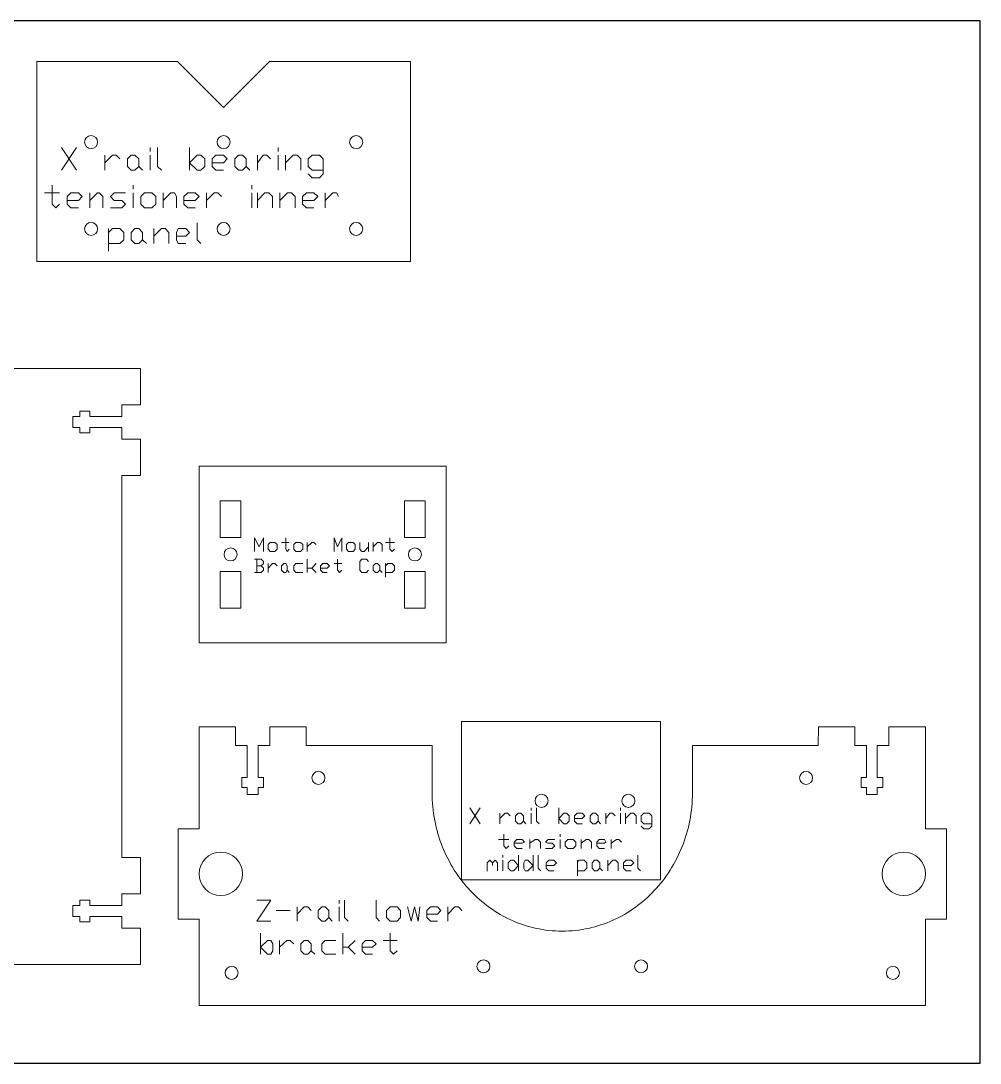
# Model space of a CAD drawing. Header units: inches. Extents: x -12 to 12, y -6 to 6.
# Drawn here: x 0.95 to 12, y -6 to 6 of the extents above; entities that cross this region are included whole.
import ezdxf

# ---------------------------------------------------------------- set-up
doc = ezdxf.new("R2010")
doc.units = ezdxf.units.IN
doc.layers.get('0').update_dxf_attribs({"linetype": 'CONTINUOUS', "lineweight": 25, "true_color": 0x000000})
doc.layers.add('CUT_SHEET_2a', color=7, linetype='CONTINUOUS', lineweight=0, true_color=0x000000)

# ---------------------------------------------------------------- blocks, each defined once
blk = doc.blocks.new('BORDER')
for p, q in [((24, 0), (0, 0)), ((24, -12), (24, 0)), ((0, -12), (24, -12))]:
    blk.add_line(p, q)
blk = doc.blocks.new('dinky')
at = {"layer": 'CUT_SHEET_2a', "color": 3, "lineweight": 15, "true_color": 0x00ff00}
for p, q in [((0.757, 0), (0.757, 0.215)), ((0.757, 0.215), (1.176, 0.215)), ((1.176, 0.215), (1.176, 0)), ((1.57, 0), (1.57, 0.215)), ((1.57, 0.215), (1.99, 0.215)), ((1.99, 0.215), (1.99, 0)), ((6.386, 0), (6.387, 0.215)), ((6.387, 0.215), (6.807, 0.215)), ((6.807, 0.215), (6.807, 0)), ((7.2, 0), (7.2, 0.215)), ((7.2, 0.215), (7.62, 0.215)), ((7.62, 0.215), (7.621, 0)), ((0, 0), (0.757, 0)), ((0, -2.696), (0, 0)), ((1.176, 0), (1.31, 0)), ((1.31, 0), (1.31, -0.368)), ((1.436, -0.368), (1.436, 0)), ((1.436, 0), (1.57, 0)), ((1.99, 0), (6.386, 0)), ((6.807, 0), (6.94, 0)), ((6.94, 0), (6.94, -0.368)), ((7.066, -0.368), (7.066, 0)), ((7.066, 0), (7.2, 0)), ((7.621, 0), (8.37, 0)), ((8.37, 0), (8.37, -2.696)), ((1.31, -0.368), (1.248, -0.368)), ((1.248, -0.368), (1.248, -0.486)), ((1.498, -0.368), (1.436, -0.368)), ((1.498, -0.486), (1.498, -0.368)), ((6.94, -0.368), (6.878, -0.368)), ((6.878, -0.368), (6.878, -0.486)), ((7.128, -0.368), (7.066, -0.368)), ((7.128, -0.486), (7.128, -0.368)), ((1.248, -0.486), (1.31, -0.486)), ((1.31, -0.486), (1.31, -0.565)), ((1.31, -0.565), (1.436, -0.565)), ((1.436, -0.565), (1.436, -0.486)), ((1.436, -0.486), (1.498, -0.486)), ((6.878, -0.486), (6.94, -0.486)), ((6.94, -0.486), (6.94, -0.565)), ((6.94, -0.565), (7.066, -0.565)), ((7.066, -0.565), (7.066, -0.486)), ((7.066, -0.486), (7.128, -0.486)), ((-0.209, -3.116), (-0.209, -2.696)), ((-0.209, -2.696), (0, -2.696)), ((8.37, -2.696), (8.37, -2.696)), ((8.37, -2.696), (8.585, -2.696)), ((8.585, -2.696), (8.585, -3.116)), ((0.006, -3.116), (-0.209, -3.116)), ((0.006, -3.25), (0.006, -3.116)), ((8.585, -3.116), (8.37, -3.116)), ((8.37, -3.116), (8.37, -3.25)), ((0.492, -3.188), (0.374, -3.188)), ((0.374, -3.188), (0.374, -3.25)), ((0.492, -3.25), (0.492, -3.188)), ((8.002, -3.188), (7.884, -3.188)), ((7.884, -3.188), (7.884, -3.25)), ((8.002, -3.25), (8.002, -3.188)), ((0.374, -3.25), (0.006, -3.25)), ((0.571, -3.25), (0.492, -3.25)), ((0.571, -3.376), (0.571, -3.25)), ((7.884, -3.25), (7.805, -3.25)), ((7.805, -3.25), (7.805, -3.376)), ((8.37, -3.25), (8.002, -3.25)), ((0.006, -3.509), (0.006, -3.376)), ((0.006, -3.376), (0.374, -3.376)), ((0.374, -3.376), (0.374, -3.438)), ((0.374, -3.438), (0.492, -3.438)), ((0.492, -3.438), (0.492, -3.376)), ((0.492, -3.376), (0.571, -3.376)), ((7.805, -3.376), (7.884, -3.376)), ((7.884, -3.376), (7.884, -3.438)), ((7.884, -3.438), (8.002, -3.438)), ((8.002, -3.438), (8.002, -3.376)), ((8.002, -3.376), (8.37, -3.376)), ((8.37, -3.376), (8.37, -3.509)), ((-0.209, -3.929), (-0.209, -3.509)), ((-0.209, -3.509), (0.006, -3.509)), ((8.37, -3.509), (8.585, -3.509)), ((8.585, -3.509), (8.585, -3.929)), ((0.006, -3.93), (-0.209, -3.929)), ((0.006, -7.088), (0.006, -3.93)), ((8.585, -3.929), (8.37, -3.93)), ((8.37, -3.93), (8.37, -7.088)), ((-0.209, -7.508), (-0.209, -7.088)), ((-0.209, -7.088), (0.006, -7.088)), ((8.37, -7.088), (8.585, -7.088)), ((8.585, -7.088), (8.585, -7.508)), ((3.799, -7.309), (3.799, -7.309)), ((4.952, -7.309), (4.952, -7.309)), ((0.006, -7.508), (-0.209, -7.508)), ((0.006, -7.642), (0.006, -7.508)), ((4.765, -7.496), (4.765, -7.496)), ((8.585, -7.508), (8.37, -7.508)), ((8.37, -7.508), (8.37, -7.642)), ((0.374, -7.642), (0.006, -7.642)), ((0.492, -7.58), (0.374, -7.58)), ((0.374, -7.58), (0.374, -7.642)), ((0.492, -7.642), (0.492, -7.58)), ((0.571, -7.642), (0.492, -7.642)), ((0.571, -7.768), (0.571, -7.642)), ((7.884, -7.642), (7.805, -7.642)), ((7.805, -7.642), (7.805, -7.768)), ((8.002, -7.58), (7.884, -7.58)), ((7.884, -7.58), (7.884, -7.642)), ((8.002, -7.642), (8.002, -7.58)), ((8.37, -7.642), (8.002, -7.642)), ((0.006, -7.902), (0.006, -7.768)), ((0.006, -7.768), (0.374, -7.768)), ((0.374, -7.768), (0.374, -7.83)), ((0.492, -7.83), (0.492, -7.768)), ((0.492, -7.768), (0.571, -7.768)), ((7.805, -7.768), (7.884, -7.768)), ((7.884, -7.768), (7.884, -7.83)), ((8.002, -7.83), (8.002, -7.768)), ((8.002, -7.768), (8.37, -7.768)), ((8.37, -7.768), (8.37, -7.902)), ((-0.209, -8.321), (-0.209, -7.902)), ((-0.209, -7.902), (0.006, -7.902)), ((0.374, -7.83), (0.492, -7.83)), ((7.884, -7.83), (8.002, -7.83)), ((8.37, -7.902), (8.585, -7.902)), ((8.585, -7.902), (8.585, -8.321)), ((0.246, -8.322), (-0.209, -8.321)), ((0.756, -8.322), (0.246, -8.322)), ((0.757, -13.832), (0.756, -8.322)), ((5.111, -8.306), (5.111, -8.306)), ((7.621, -8.322), (7.62, -13.832)), ((8.13, -8.322), (7.621, -8.322)), ((8.585, -8.321), (8.13, -8.322)), ((4.376, -8.843), (4.376, -8.843)), ((1.436, -13.052), (1.31, -13.052)), ((1.31, -13.052), (1.31, -13.131)), ((1.436, -13.131), (1.436, -13.052)), ((7.066, -13.052), (6.94, -13.052)), ((6.94, -13.052), (6.94, -13.131)), ((7.066, -13.131), (7.066, -13.052)), ((1.31, -13.131), (1.248, -13.131)), ((1.248, -13.131), (1.248, -13.249)), ((1.498, -13.131), (1.436, -13.131)), ((1.498, -13.249), (1.498, -13.131)), ((6.94, -13.131), (6.878, -13.131)), ((6.878, -13.131), (6.878, -13.249)), ((7.128, -13.131), (7.066, -13.131)), ((7.128, -13.249), (7.128, -13.131)), ((1.248, -13.249), (1.31, -13.249)), ((1.31, -13.249), (1.31, -13.617)), ((1.436, -13.617), (1.436, -13.249)), ((1.436, -13.249), (1.498, -13.249)), ((6.878, -13.249), (6.94, -13.249)), ((6.94, -13.249), (6.94, -13.617)), ((7.066, -13.617), (7.066, -13.249)), ((7.066, -13.249), (7.128, -13.249)), ((1.31, -13.617), (1.176, -13.617)), ((1.176, -13.617), (1.176, -13.832)), ((1.57, -13.617), (1.436, -13.617)), ((1.57, -13.832), (1.57, -13.617)), ((6.386, -13.617), (1.99, -13.617)), ((1.99, -13.617), (1.99, -13.832)), ((6.387, -13.832), (6.386, -13.617)), ((6.94, -13.617), (6.807, -13.617)), ((6.807, -13.617), (6.807, -13.832)), ((7.2, -13.617), (7.066, -13.617)), ((7.2, -13.832), (7.2, -13.617)), ((1.176, -13.832), (0.757, -13.832)), ((1.99, -13.832), (1.57, -13.832)), ((6.807, -13.832), (6.387, -13.832)), ((7.62, -13.832), (7.2, -13.832))]:
    blk.add_line(p, q, dxfattribs=at)
at = {"layer": 'CUT_SHEET_2a', "color": 7, "lineweight": 15, "true_color": 0x000000}
for p, q in [((1.213, -4.335), (1.491, -4.335)), ((1.491, -4.335), (1.213, -4.772)), ((3.675, -4.335), (3.675, -4.692)), ((4.469, -4.415), (4.469, -4.335)), ((5.223, -4.335), (5.223, -4.692)), ((6.454, -4.415), (6.454, -4.335)), ((1.649, -4.534), (1.967, -4.534)), ((2.205, -4.494), (2.126, -4.534)), ((2.126, -4.534), (2.126, -4.693)), ((2.444, -4.494), (2.205, -4.494)), ((2.602, -4.534), (2.682, -4.494)), ((2.602, -4.692), (2.602, -4.534)), ((2.682, -4.494), (2.761, -4.494)), ((2.761, -4.494), (2.841, -4.534)), ((2.841, -4.534), (2.841, -4.692)), ((3.039, -4.613), (3.198, -4.494)), ((3.039, -4.772), (3.039, -4.494)), ((3.198, -4.494), (3.278, -4.494)), ((3.278, -4.494), (3.357, -4.534)), ((3.516, -4.494), (3.833, -4.494)), ((4.469, -4.772), (4.469, -4.494)), ((4.628, -4.613), (4.747, -4.494)), ((4.628, -4.772), (4.628, -4.494)), ((4.747, -4.494), (4.826, -4.494)), ((4.826, -4.494), (4.906, -4.534)), ((4.906, -4.534), (4.906, -4.772)), ((5.064, -4.494), (5.382, -4.494)), ((5.62, -4.494), (5.541, -4.534)), ((5.541, -4.534), (5.541, -4.692)), ((5.779, -4.494), (5.62, -4.494)), ((5.859, -4.534), (5.779, -4.494)), ((5.779, -4.613), (5.859, -4.534)), ((6.017, -4.613), (6.176, -4.494)), ((6.017, -4.772), (6.017, -4.494)), ((6.176, -4.494), (6.256, -4.494)), ((6.256, -4.494), (6.335, -4.534)), ((6.454, -4.772), (6.454, -4.494)), ((6.613, -4.534), (6.693, -4.494)), ((6.613, -4.692), (6.613, -4.534)), ((6.693, -4.494), (6.851, -4.494)), ((6.851, -4.494), (6.931, -4.534)), ((6.931, -4.534), (6.931, -4.692)), ((7.09, -4.613), (7.248, -4.494)), ((7.09, -4.772), (7.09, -4.494)), ((7.248, -4.494), (7.328, -4.494)), ((7.328, -4.494), (7.407, -4.534)), ((5.541, -4.613), (5.779, -4.613)), ((1.213, -4.772), (1.491, -4.772)), ((2.126, -4.693), (2.205, -4.772)), ((2.205, -4.772), (2.444, -4.772)), ((2.682, -4.772), (2.602, -4.692)), ((2.761, -4.772), (2.682, -4.772)), ((2.841, -4.692), (2.761, -4.772)), ((2.841, -4.692), (2.92, -4.772)), ((3.675, -4.692), (3.754, -4.772)), ((3.754, -4.772), (3.833, -4.692)), ((5.223, -4.692), (5.303, -4.772)), ((5.303, -4.772), (5.382, -4.692)), ((5.541, -4.692), (5.62, -4.772)), ((5.62, -4.772), (5.779, -4.772)), ((6.693, -4.772), (6.613, -4.692)), ((6.851, -4.772), (6.693, -4.772)), ((6.931, -4.692), (6.851, -4.772)), ((1.61, -5.566), (1.61, -5.09)), ((3.476, -5.169), (3.476, -5.09)), ((6.891, -5.09), (6.891, -5.487)), ((1.61, -5.407), (1.769, -5.248)), ((1.769, -5.248), (1.848, -5.248)), ((1.848, -5.248), (1.927, -5.328)), ((2.166, -5.248), (2.086, -5.328)), ((2.324, -5.248), (2.166, -5.248)), ((2.404, -5.328), (2.324, -5.248)), ((2.563, -5.328), (2.642, -5.248)), ((2.642, -5.248), (2.722, -5.248)), ((2.722, -5.248), (2.801, -5.328)), ((3, -5.407), (3.158, -5.248)), ((3, -5.566), (3, -5.248)), ((3.158, -5.248), (3.238, -5.248)), ((3.238, -5.248), (3.317, -5.328)), ((3.476, -5.566), (3.476, -5.248)), ((3.635, -5.407), (3.794, -5.248)), ((3.635, -5.566), (3.635, -5.248)), ((3.794, -5.248), (3.873, -5.248)), ((3.873, -5.248), (3.953, -5.328)), ((4.191, -5.248), (4.111, -5.328)), ((4.35, -5.248), (4.191, -5.248)), ((4.429, -5.328), (4.35, -5.248)), ((5.025, -5.328), (5.104, -5.248)), ((5.025, -5.725), (5.025, -5.248)), ((5.104, -5.248), (5.263, -5.248)), ((5.263, -5.248), (5.342, -5.328)), ((5.501, -5.328), (5.581, -5.248)), ((5.581, -5.248), (5.66, -5.248)), ((5.66, -5.248), (5.74, -5.328)), ((5.978, -5.407), (6.137, -5.248)), ((5.978, -5.566), (5.978, -5.248)), ((6.137, -5.248), (6.216, -5.248)), ((6.216, -5.248), (6.295, -5.328)), ((6.494, -5.248), (6.415, -5.328)), ((6.653, -5.248), (6.494, -5.248)), ((6.732, -5.328), (6.653, -5.248)), ((1.927, -5.328), (1.927, -5.487)), ((2.086, -5.328), (2.086, -5.487)), ((2.324, -5.407), (2.404, -5.328)), ((2.563, -5.487), (2.563, -5.328)), ((2.801, -5.328), (2.801, -5.487)), ((3.953, -5.328), (3.953, -5.566)), ((4.111, -5.328), (4.111, -5.487)), ((4.429, -5.645), (4.429, -5.328)), ((5.342, -5.328), (5.342, -5.487)), ((5.501, -5.487), (5.501, -5.328)), ((5.74, -5.328), (5.74, -5.487)), ((6.295, -5.328), (6.295, -5.566)), ((6.415, -5.328), (6.415, -5.487)), ((6.653, -5.407), (6.732, -5.328)), ((1.769, -5.566), (1.61, -5.407)), ((1.927, -5.487), (1.848, -5.566)), ((2.086, -5.407), (2.324, -5.407)), ((2.086, -5.487), (2.166, -5.566)), ((2.642, -5.566), (2.563, -5.487)), ((2.801, -5.487), (2.722, -5.566)), ((2.801, -5.487), (2.88, -5.566)), ((4.111, -5.487), (4.191, -5.566)), ((5.342, -5.487), (5.263, -5.566)), ((5.581, -5.566), (5.501, -5.487)), ((5.74, -5.487), (5.66, -5.566)), ((5.739, -5.487), (5.819, -5.566)), ((6.415, -5.407), (6.653, -5.407)), ((6.415, -5.487), (6.494, -5.566)), ((6.891, -5.487), (6.971, -5.566)), ((1.848, -5.566), (1.769, -5.566)), ((2.166, -5.566), (2.324, -5.566)), ((2.722, -5.566), (2.642, -5.566)), ((4.191, -5.566), (4.429, -5.566)), ((5.263, -5.566), (5.025, -5.566)), ((5.66, -5.566), (5.581, -5.566)), ((6.494, -5.566), (6.653, -5.566)), ((4.111, -5.645), (4.191, -5.725)), ((4.191, -5.725), (4.35, -5.725)), ((4.35, -5.725), (4.429, -5.645))]:
    blk.add_line(p, q, dxfattribs=at)
at = {"layer": 'CUT_SHEET_2a', "color": 3, "lineweight": 15, "true_color": 0x00ff00}
for points in [[(3.191, -6.236), (3.149, -6.236), (3.116, -6.27), (3.116, -6.311)], [(3.266, -6.311), (3.266, -6.27), (3.232, -6.236), (3.191, -6.236)], [(5.186, -6.236), (5.144, -6.236), (5.111, -6.27), (5.111, -6.311)], [(5.261, -6.311), (5.261, -6.27), (5.227, -6.236), (5.186, -6.236)], [(3.116, -6.311), (3.116, -6.353), (3.149, -6.386), (3.191, -6.386)], [(3.191, -6.386), (3.232, -6.386), (3.266, -6.353), (3.266, -6.311)], [(5.111, -6.311), (5.111, -6.353), (5.144, -6.386), (5.186, -6.386)], [(5.186, -6.386), (5.227, -6.386), (5.261, -6.353), (5.261, -6.311)], [(3.612, -7.121), (3.508, -7.121), (3.424, -7.205), (3.424, -7.309)], [(3.799, -7.309), (3.799, -7.205), (3.715, -7.121), (3.612, -7.121)], [(4.765, -7.121), (4.661, -7.121), (4.577, -7.205), (4.577, -7.309)], [(4.952, -7.309), (4.952, -7.205), (4.868, -7.121), (4.765, -7.121)], [(3.424, -7.309), (3.424, -7.412), (3.508, -7.496), (3.612, -7.496)], [(3.612, -7.496), (3.715, -7.496), (3.799, -7.412), (3.799, -7.309)], [(4.577, -7.309), (4.577, -7.412), (4.661, -7.496), (4.765, -7.496)], [(4.765, -7.496), (4.868, -7.496), (4.952, -7.412), (4.952, -7.309)], [(3.191, -8.231), (3.149, -8.231), (3.116, -8.265), (3.116, -8.306)], [(3.266, -8.306), (3.266, -8.265), (3.232, -8.231), (3.191, -8.231)], [(5.186, -8.231), (5.144, -8.231), (5.111, -8.265), (5.111, -8.306)], [(5.261, -8.306), (5.261, -8.265), (5.227, -8.231), (5.186, -8.231)], [(3.116, -8.306), (3.116, -8.348), (3.149, -8.381), (3.191, -8.381)], [(3.191, -8.381), (3.232, -8.381), (3.266, -8.348), (3.266, -8.306)], [(5.111, -8.306), (5.111, -8.348), (5.144, -8.381), (5.186, -8.381)], [(5.186, -8.381), (5.227, -8.381), (5.261, -8.348), (5.261, -8.306)], [(4.188, -8.656), (4.085, -8.656), (4.001, -8.74), (4.001, -8.843)], [(4.376, -8.843), (4.376, -8.74), (4.292, -8.656), (4.188, -8.656)], [(4.001, -8.843), (4.001, -8.947), (4.085, -9.031), (4.188, -9.031)], [(4.188, -9.031), (4.292, -9.031), (4.376, -8.947), (4.376, -8.843)]]:
    blk.add_open_spline(points, degree=3, dxfattribs=at)
blk = doc.blocks.new('doodle')
at = {"layer": 'CUT_SHEET_2a', "color": 3, "lineweight": 15, "true_color": 0x00ff00}
for p, q in [((-0.01, -0.093), (-0.01, -2.396)), ((1.611, -0.093), (-0.01, -0.093)), ((2.141, -0.623), (1.611, -0.093)), ((2.671, -0.093), (2.141, -0.623)), ((4.292, -0.093), (2.671, -0.093)), ((4.292, -2.396), (4.292, -0.093)), ((-0.01, -2.396), (4.292, -2.396))]:
    blk.add_line(p, q, dxfattribs=at)
at = {"layer": 'CUT_SHEET_2a', "color": 7, "lineweight": 15, "true_color": 0xffffff}
for p, q in [((0.275, -1.084), (0.448, -1.345)), ((0.275, -1.345), (0.448, -1.084)), ((0.773, -1.258), (0.86, -1.171)), ((0.773, -1.345), (0.773, -1.171)), ((0.86, -1.171), (0.904, -1.171)), ((0.904, -1.171), (0.947, -1.215)), ((1.034, -1.215), (1.077, -1.171)), ((1.077, -1.171), (1.12, -1.171)), ((1.12, -1.171), (1.164, -1.215)), ((1.294, -1.128), (1.294, -1.084)), ((1.294, -1.345), (1.294, -1.171)), ((1.381, -1.084), (1.381, -1.301)), ((1.749, -1.345), (1.749, -1.084)), ((1.749, -1.258), (1.836, -1.171)), ((1.836, -1.171), (1.88, -1.171)), ((1.88, -1.171), (1.923, -1.215)), ((2.053, -1.171), (2.01, -1.215)), ((2.14, -1.171), (2.053, -1.171)), ((2.183, -1.215), (2.14, -1.171)), ((2.27, -1.215), (2.313, -1.171)), ((2.313, -1.171), (2.357, -1.171)), ((2.357, -1.171), (2.4, -1.215)), ((2.53, -1.258), (2.595, -1.171)), ((2.53, -1.345), (2.53, -1.171)), ((2.595, -1.171), (2.639, -1.171)), ((2.639, -1.171), (2.682, -1.215)), ((2.769, -1.128), (2.769, -1.084)), ((2.769, -1.345), (2.769, -1.171)), ((2.855, -1.258), (2.942, -1.171)), ((2.855, -1.345), (2.855, -1.171)), ((2.942, -1.171), (2.986, -1.171)), ((2.986, -1.171), (3.029, -1.215)), ((3.159, -1.171), (3.116, -1.215)), ((3.246, -1.171), (3.159, -1.171)), ((3.289, -1.215), (3.246, -1.171)), ((1.034, -1.301), (1.034, -1.215)), ((1.077, -1.345), (1.034, -1.301)), ((1.164, -1.301), (1.12, -1.345)), ((1.164, -1.215), (1.164, -1.301)), ((1.164, -1.301), (1.207, -1.345)), ((1.381, -1.301), (1.424, -1.345)), ((1.836, -1.345), (1.749, -1.258)), ((1.923, -1.301), (1.88, -1.345)), ((1.923, -1.215), (1.923, -1.301)), ((2.01, -1.215), (2.01, -1.301)), ((2.01, -1.258), (2.14, -1.258)), ((2.01, -1.301), (2.053, -1.345)), ((2.14, -1.258), (2.183, -1.215)), ((2.27, -1.301), (2.27, -1.215)), ((2.313, -1.345), (2.27, -1.301)), ((2.4, -1.301), (2.357, -1.345)), ((2.4, -1.215), (2.4, -1.301)), ((2.4, -1.301), (2.443, -1.345)), ((3.029, -1.215), (3.029, -1.345)), ((3.116, -1.215), (3.116, -1.301)), ((3.116, -1.301), (3.159, -1.345)), ((3.289, -1.388), (3.289, -1.215)), ((1.12, -1.345), (1.077, -1.345)), ((1.88, -1.345), (1.836, -1.345)), ((2.053, -1.345), (2.14, -1.345)), ((2.357, -1.345), (2.313, -1.345)), ((3.116, -1.388), (3.159, -1.431)), ((3.159, -1.345), (3.289, -1.345)), ((3.159, -1.431), (3.246, -1.431)), ((3.246, -1.431), (3.289, -1.388)), ((0.166, -1.518), (0.166, -1.735)), ((1.099, -1.562), (1.099, -1.518)), ((2.465, -1.562), (2.465, -1.518)), ((0.079, -1.605), (0.253, -1.605)), ((0.383, -1.605), (0.34, -1.648)), ((0.34, -1.648), (0.34, -1.735)), ((0.47, -1.605), (0.383, -1.605)), ((0.513, -1.648), (0.47, -1.605)), ((0.47, -1.692), (0.513, -1.648)), ((0.6, -1.692), (0.687, -1.605)), ((0.6, -1.778), (0.6, -1.605)), ((0.687, -1.605), (0.708, -1.605)), ((0.708, -1.605), (0.752, -1.648)), ((0.752, -1.648), (0.752, -1.778)), ((0.839, -1.648), (0.882, -1.605)), ((0.882, -1.692), (0.839, -1.648)), ((0.882, -1.605), (1.012, -1.605)), ((1.099, -1.778), (1.099, -1.605)), ((1.186, -1.648), (1.229, -1.605)), ((1.186, -1.735), (1.186, -1.648)), ((1.229, -1.605), (1.316, -1.605)), ((1.316, -1.605), (1.359, -1.648)), ((1.359, -1.648), (1.359, -1.735)), ((1.446, -1.692), (1.533, -1.605)), ((1.446, -1.778), (1.446, -1.605)), ((1.533, -1.605), (1.576, -1.605)), ((1.576, -1.605), (1.598, -1.648)), ((1.598, -1.648), (1.598, -1.778)), ((1.728, -1.605), (1.684, -1.648)), ((1.684, -1.648), (1.684, -1.735)), ((1.814, -1.605), (1.728, -1.605)), ((1.858, -1.648), (1.814, -1.605)), ((1.814, -1.692), (1.858, -1.648)), ((1.945, -1.692), (2.031, -1.605)), ((1.945, -1.778), (1.945, -1.605)), ((2.031, -1.605), (2.075, -1.605)), ((2.075, -1.605), (2.118, -1.648)), ((2.465, -1.778), (2.465, -1.605)), ((2.53, -1.692), (2.617, -1.605)), ((2.53, -1.778), (2.53, -1.605)), ((2.617, -1.605), (2.66, -1.605)), ((2.66, -1.605), (2.704, -1.648)), ((2.704, -1.648), (2.704, -1.778)), ((2.79, -1.692), (2.877, -1.605)), ((2.79, -1.778), (2.79, -1.605)), ((2.877, -1.605), (2.921, -1.605)), ((2.921, -1.605), (2.964, -1.648)), ((2.964, -1.648), (2.964, -1.778)), ((3.094, -1.605), (3.051, -1.648)), ((3.051, -1.648), (3.051, -1.735)), ((3.181, -1.605), (3.094, -1.605)), ((3.224, -1.648), (3.181, -1.605)), ((3.181, -1.692), (3.224, -1.648)), ((3.311, -1.692), (3.398, -1.605)), ((3.311, -1.778), (3.311, -1.605)), ((3.398, -1.605), (3.441, -1.605)), ((3.441, -1.605), (3.463, -1.648)), ((0.166, -1.735), (0.21, -1.778)), ((0.21, -1.778), (0.253, -1.735)), ((0.34, -1.692), (0.47, -1.692)), ((0.34, -1.735), (0.383, -1.778)), ((0.383, -1.778), (0.47, -1.778)), ((0.839, -1.778), (0.969, -1.778)), ((0.969, -1.692), (0.882, -1.692)), ((1.012, -1.735), (0.969, -1.692)), ((0.969, -1.778), (1.012, -1.735)), ((1.229, -1.778), (1.186, -1.735)), ((1.316, -1.778), (1.229, -1.778)), ((1.359, -1.735), (1.316, -1.778)), ((1.684, -1.692), (1.814, -1.692)), ((1.684, -1.735), (1.728, -1.778)), ((1.728, -1.778), (1.814, -1.778)), ((3.051, -1.692), (3.181, -1.692)), ((3.051, -1.735), (3.094, -1.778)), ((3.094, -1.778), (3.181, -1.778)), ((0.817, -2.06), (0.86, -2.017)), ((0.817, -2.277), (0.817, -2.017)), ((0.86, -2.017), (0.947, -2.017)), ((0.947, -2.017), (0.99, -2.06)), ((1.077, -2.06), (1.12, -2.017)), ((1.12, -2.017), (1.164, -2.017)), ((1.164, -2.017), (1.207, -2.06)), ((1.337, -2.104), (1.424, -2.017)), ((1.337, -2.19), (1.337, -2.017)), ((1.424, -2.017), (1.468, -2.017)), ((1.468, -2.017), (1.511, -2.06)), ((1.619, -2.017), (1.598, -2.06)), ((1.706, -2.017), (1.619, -2.017)), ((1.749, -2.06), (1.706, -2.017)), ((1.836, -1.952), (1.836, -2.147)), ((0.99, -2.147), (0.947, -2.19)), ((0.99, -2.06), (0.99, -2.147)), ((1.077, -2.147), (1.077, -2.06)), ((1.12, -2.19), (1.077, -2.147)), ((1.207, -2.147), (1.164, -2.19)), ((1.207, -2.06), (1.207, -2.147)), ((1.207, -2.147), (1.251, -2.19)), ((1.511, -2.06), (1.511, -2.19)), ((1.598, -2.06), (1.598, -2.147)), ((1.598, -2.104), (1.706, -2.104)), ((1.598, -2.147), (1.619, -2.19)), ((1.706, -2.104), (1.749, -2.06)), ((1.836, -2.147), (1.88, -2.19)), ((0.947, -2.19), (0.817, -2.19)), ((1.164, -2.19), (1.12, -2.19)), ((1.619, -2.19), (1.706, -2.19))]:
    blk.add_line(p, q, dxfattribs=at)
at = {"layer": 'CUT_SHEET_2a', "color": 1, "lineweight": 15, "true_color": 0xff0000}
for points in [[(0.615, -0.946), (0.574, -0.946), (0.54, -0.98), (0.54, -1.021)], [(0.69, -1.021), (0.69, -0.98), (0.656, -0.946), (0.615, -0.946)], [(2.141, -0.946), (2.1, -0.946), (2.066, -0.98), (2.066, -1.021)], [(2.216, -1.021), (2.216, -0.98), (2.182, -0.946), (2.141, -0.946)], [(3.667, -0.946), (3.626, -0.946), (3.592, -0.98), (3.592, -1.021)], [(3.742, -1.021), (3.742, -0.98), (3.709, -0.946), (3.667, -0.946)], [(0.54, -1.021), (0.54, -1.063), (0.574, -1.096), (0.615, -1.096)], [(0.615, -1.096), (0.656, -1.096), (0.69, -1.063), (0.69, -1.021)], [(2.066, -1.021), (2.066, -1.063), (2.1, -1.096), (2.141, -1.096)], [(2.141, -1.096), (2.182, -1.096), (2.216, -1.063), (2.216, -1.021)], [(3.592, -1.021), (3.592, -1.063), (3.626, -1.096), (3.667, -1.096)], [(3.667, -1.096), (3.709, -1.096), (3.742, -1.063), (3.742, -1.021)], [(0.615, -1.946), (0.574, -1.946), (0.54, -1.979), (0.54, -2.021)], [(0.54, -2.021), (0.54, -2.062), (0.574, -2.096), (0.615, -2.096)], [(0.69, -2.021), (0.69, -1.979), (0.656, -1.946), (0.615, -1.946)], [(0.615, -2.096), (0.656, -2.096), (0.69, -2.062), (0.69, -2.021)], [(2.141, -1.946), (2.1, -1.946), (2.066, -1.979), (2.066, -2.021)], [(2.066, -2.021), (2.066, -2.062), (2.1, -2.096), (2.141, -2.096)], [(2.216, -2.021), (2.216, -1.979), (2.182, -1.946), (2.141, -1.946)], [(2.141, -2.096), (2.182, -2.096), (2.216, -2.062), (2.216, -2.021)], [(3.667, -1.946), (3.626, -1.946), (3.592, -1.979), (3.592, -2.021)], [(3.592, -2.021), (3.592, -2.062), (3.626, -2.096), (3.667, -2.096)], [(3.742, -2.021), (3.742, -1.979), (3.709, -1.946), (3.667, -1.946)], [(3.667, -2.096), (3.709, -2.096), (3.742, -2.062), (3.742, -2.021)]]:
    blk.add_open_spline(points, degree=3, dxfattribs=at)
blk = doc.blocks.new('ragu')
at = {"layer": 'CUT_SHEET_2a', "color": 3, "lineweight": 15, "true_color": 0x00ff00}
for p, q in [((0, -2.033), (0, 0)), ((0, 0), (2.846, 0)), ((2.846, 0), (2.846, -2.033)), ((0.242, -0.4), (0.482, -0.4)), ((0.242, -0.82), (0.242, -0.4)), ((0.482, -0.4), (0.482, -0.82)), ((2.364, -0.4), (2.604, -0.4)), ((2.364, -0.82), (2.364, -0.4)), ((2.604, -0.4), (2.604, -0.82)), ((0.482, -0.82), (0.242, -0.82)), ((2.604, -0.82), (2.364, -0.82)), ((0.242, -1.213), (0.482, -1.213)), ((0.242, -1.633), (0.242, -1.213)), ((0.482, -1.213), (0.482, -1.633)), ((2.364, -1.213), (2.604, -1.213)), ((2.364, -1.633), (2.364, -1.213)), ((2.604, -1.213), (2.604, -1.633)), ((0.482, -1.633), (0.242, -1.633)), ((2.604, -1.633), (2.364, -1.633)), ((2.846, -2.033), (0, -2.033))]:
    blk.add_line(p, q, dxfattribs=at)
at = {"layer": 'CUT_SHEET_2a', "color": 7, "lineweight": 15, "true_color": 0x000000}
for p, q in [((0.639, -0.981), (0.639, -0.826)), ((0.639, -0.826), (0.691, -0.929)), ((0.691, -0.929), (0.742, -0.826)), ((0.742, -0.826), (0.742, -0.981)), ((1, -0.826), (1, -0.955)), ((1.553, -0.981), (1.553, -0.826)), ((1.553, -0.826), (1.592, -0.929)), ((1.592, -0.929), (1.643, -0.826)), ((1.643, -0.826), (1.643, -0.981)), ((2.197, -0.826), (2.197, -0.955)), ((0.794, -0.903), (0.819, -0.878)), ((0.794, -0.955), (0.794, -0.903)), ((0.819, -0.981), (0.794, -0.955)), ((0.819, -0.878), (0.871, -0.878)), ((0.871, -0.878), (0.897, -0.903)), ((0.897, -0.955), (0.871, -0.981)), ((0.897, -0.903), (0.897, -0.955)), ((0.948, -0.878), (1.038, -0.878)), ((1, -0.955), (1.012, -0.981)), ((1.012, -0.981), (1.038, -0.955)), ((1.09, -0.903), (1.115, -0.878)), ((1.09, -0.955), (1.09, -0.903)), ((1.115, -0.981), (1.09, -0.955)), ((1.115, -0.878), (1.167, -0.878)), ((1.167, -0.878), (1.193, -0.903)), ((1.193, -0.955), (1.167, -0.981)), ((1.193, -0.903), (1.193, -0.955)), ((1.244, -0.929), (1.296, -0.878)), ((1.244, -0.981), (1.244, -0.878)), ((1.296, -0.878), (1.321, -0.878)), ((1.321, -0.878), (1.347, -0.903)), ((1.695, -0.903), (1.72, -0.878)), ((1.695, -0.955), (1.695, -0.903)), ((1.72, -0.981), (1.695, -0.955)), ((1.72, -0.878), (1.772, -0.878)), ((1.772, -0.878), (1.798, -0.903)), ((1.798, -0.955), (1.772, -0.981)), ((1.798, -0.903), (1.798, -0.955)), ((1.849, -0.878), (1.849, -0.955)), ((1.849, -0.955), (1.875, -0.981)), ((1.901, -0.981), (1.952, -0.929)), ((1.952, -0.878), (1.952, -0.981)), ((2.004, -0.929), (2.055, -0.878)), ((2.004, -0.981), (2.004, -0.878)), ((2.055, -0.878), (2.081, -0.878)), ((2.081, -0.878), (2.107, -0.903)), ((2.107, -0.903), (2.107, -0.981)), ((2.145, -0.878), (2.248, -0.878)), ((2.197, -0.955), (2.222, -0.981)), ((2.222, -0.981), (2.248, -0.955)), ((0.716, -1.071), (0.639, -1.071)), ((0.665, -1.071), (0.665, -1.225)), ((0.742, -1.096), (0.716, -1.071)), ((0.871, -0.981), (0.819, -0.981)), ((1.167, -0.981), (1.115, -0.981)), ((1.244, -1.225), (1.244, -1.071)), ((1.592, -1.071), (1.592, -1.199)), ((1.772, -0.981), (1.72, -0.981)), ((1.849, -1.096), (1.875, -1.071)), ((1.875, -0.981), (1.901, -0.981)), ((1.875, -1.071), (1.926, -1.071)), ((1.926, -1.071), (1.952, -1.096)), ((0.716, -1.148), (0.665, -1.148)), ((0.716, -1.148), (0.742, -1.122)), ((0.742, -1.174), (0.716, -1.148)), ((0.716, -1.225), (0.742, -1.199)), ((0.742, -1.122), (0.742, -1.096)), ((0.742, -1.199), (0.742, -1.174)), ((0.794, -1.174), (0.845, -1.122)), ((0.794, -1.225), (0.794, -1.122)), ((0.845, -1.122), (0.871, -1.122)), ((0.871, -1.122), (0.897, -1.148)), ((0.948, -1.148), (0.974, -1.122)), ((0.948, -1.199), (0.948, -1.148)), ((0.974, -1.225), (0.948, -1.199)), ((0.974, -1.122), (1, -1.122)), ((1, -1.122), (1.012, -1.148)), ((1.012, -1.199), (1, -1.225)), ((1.012, -1.148), (1.012, -1.199)), ((1.012, -1.199), (1.038, -1.225)), ((1.115, -1.122), (1.09, -1.148)), ((1.09, -1.148), (1.09, -1.199)), ((1.09, -1.199), (1.115, -1.225)), ((1.193, -1.122), (1.115, -1.122)), ((1.244, -1.174), (1.296, -1.174)), ((1.296, -1.174), (1.347, -1.122)), ((1.296, -1.174), (1.347, -1.225)), ((1.424, -1.122), (1.399, -1.148)), ((1.399, -1.148), (1.399, -1.199)), ((1.399, -1.174), (1.476, -1.174)), ((1.399, -1.199), (1.424, -1.225)), ((1.476, -1.122), (1.424, -1.122)), ((1.502, -1.148), (1.476, -1.122)), ((1.476, -1.174), (1.502, -1.148)), ((1.553, -1.122), (1.643, -1.122)), ((1.592, -1.199), (1.617, -1.225)), ((1.617, -1.225), (1.643, -1.199)), ((1.849, -1.199), (1.849, -1.096)), ((1.875, -1.225), (1.849, -1.199)), ((1.952, -1.199), (1.926, -1.225)), ((2.004, -1.148), (2.029, -1.122)), ((2.004, -1.199), (2.004, -1.148)), ((2.029, -1.225), (2.004, -1.199)), ((2.029, -1.122), (2.055, -1.122)), ((2.055, -1.122), (2.081, -1.148)), ((2.081, -1.199), (2.055, -1.225)), ((2.081, -1.148), (2.081, -1.199)), ((2.081, -1.199), (2.107, -1.225)), ((2.145, -1.148), (2.171, -1.122)), ((2.145, -1.277), (2.145, -1.122)), ((2.171, -1.122), (2.222, -1.122)), ((2.222, -1.122), (2.248, -1.148)), ((2.248, -1.199), (2.222, -1.225)), ((2.248, -1.148), (2.248, -1.199)), ((0.639, -1.225), (0.716, -1.225)), ((1, -1.225), (0.974, -1.225)), ((1.115, -1.225), (1.193, -1.225)), ((1.424, -1.225), (1.476, -1.225)), ((1.926, -1.225), (1.875, -1.225)), ((2.055, -1.225), (2.029, -1.225)), ((2.222, -1.225), (2.145, -1.225))]:
    blk.add_line(p, q, dxfattribs=at)
at = {"layer": 'CUT_SHEET_2a', "color": 3, "lineweight": 15, "true_color": 0x00ff00}
for points in [[(0.362, -0.941), (0.32, -0.941), (0.287, -0.975), (0.287, -1.016)], [(0.437, -1.016), (0.437, -0.975), (0.403, -0.941), (0.362, -0.941)], [(2.484, -0.941), (2.443, -0.941), (2.409, -0.975), (2.409, -1.016)], [(2.559, -1.016), (2.559, -0.975), (2.526, -0.941), (2.484, -0.941)], [(0.287, -1.016), (0.287, -1.058), (0.32, -1.091), (0.362, -1.091)], [(0.362, -1.091), (0.403, -1.091), (0.437, -1.058), (0.437, -1.016)], [(2.409, -1.016), (2.409, -1.058), (2.443, -1.091), (2.484, -1.091)], [(2.484, -1.091), (2.526, -1.091), (2.559, -1.058), (2.559, -1.016)]]:
    blk.add_open_spline(points, degree=3, dxfattribs=at)

msp = doc.modelspace()

# ---------------------------------------------------------------- linework, layer by layer
at = {"layer": 'CUT_SHEET_2a', "color": 3, "lineweight": 15, "true_color": 0x00ff00}
for p, q in [((3.006, -3.303), (3.007, -2.127)), ((3.007, -2.127), (3.427, -2.127)), ((3.427, -2.127), (3.427, -2.342)), ((3.82, -2.342), (3.82, -2.127)), ((3.82, -2.127), (4.24, -2.127)), ((4.24, -2.127), (4.241, -2.342)), ((6.028, -3.891), (6.028, -2.068)), ((6.028, -2.068), (8.318, -2.068)), ((8.318, -2.068), (8.318, -3.891)), ((10.136, -2.342), (10.137, -2.127)), ((10.137, -2.127), (10.556, -2.127)), ((10.556, -2.127), (10.556, -2.342)), ((10.95, -2.342), (10.95, -2.127)), ((10.95, -2.127), (11.37, -2.127)), ((11.37, -2.127), (11.37, -3.303)), ((3.427, -2.342), (3.561, -2.342)), ((3.561, -2.342), (3.561, -2.71)), ((3.686, -2.71), (3.686, -2.342)), ((3.686, -2.342), (3.82, -2.342)), ((4.241, -2.342), (5.689, -2.342)), ((5.689, -2.342), (5.689, -2.884)), ((8.687, -2.884), (8.687, -2.342)), ((8.687, -2.342), (10.136, -2.342)), ((10.556, -2.342), (10.69, -2.342)), ((10.69, -2.342), (10.69, -2.71)), ((10.816, -2.71), (10.816, -2.342)), ((10.816, -2.342), (10.95, -2.342)), ((3.561, -2.71), (3.499, -2.71)), ((3.499, -2.71), (3.499, -2.828)), ((3.748, -2.71), (3.686, -2.71)), ((3.748, -2.828), (3.748, -2.71)), ((10.69, -2.71), (10.628, -2.71)), ((10.628, -2.71), (10.628, -2.828)), ((10.878, -2.71), (10.816, -2.71)), ((10.878, -2.828), (10.878, -2.71)), ((3.499, -2.828), (3.561, -2.828)), ((3.561, -2.828), (3.561, -2.906)), ((3.686, -2.906), (3.686, -2.828)), ((3.686, -2.828), (3.748, -2.828)), ((10.628, -2.828), (10.69, -2.828)), ((10.69, -2.828), (10.69, -2.906)), ((10.816, -2.906), (10.816, -2.828)), ((10.816, -2.828), (10.878, -2.828)), ((3.561, -2.906), (3.686, -2.906)), ((5.689, -2.884), (5.69, -2.926)), ((5.69, -2.926), (5.691, -2.967)), ((5.691, -2.967), (5.694, -3.007)), ((8.683, -3.007), (8.685, -2.967)), ((8.685, -2.967), (8.687, -2.926)), ((8.687, -2.926), (8.687, -2.884)), ((10.69, -2.906), (10.816, -2.906)), ((5.694, -3.007), (5.697, -3.048)), ((5.697, -3.048), (5.701, -3.088)), ((5.701, -3.088), (5.706, -3.127)), ((8.67, -3.127), (8.675, -3.088)), ((8.675, -3.088), (8.68, -3.048)), ((8.68, -3.048), (8.683, -3.007)), ((5.706, -3.127), (5.713, -3.167)), ((5.713, -3.167), (5.72, -3.206)), ((5.72, -3.206), (5.728, -3.245)), ((8.649, -3.245), (8.657, -3.206)), ((8.657, -3.206), (8.664, -3.167)), ((8.664, -3.167), (8.67, -3.127)), ((2.765, -4.343), (2.765, -3.303)), ((2.765, -3.303), (3.006, -3.303)), ((5.728, -3.245), (5.736, -3.283)), ((5.736, -3.283), (5.746, -3.321)), ((5.746, -3.321), (5.757, -3.359)), ((5.757, -3.359), (5.768, -3.396)), ((8.609, -3.396), (8.62, -3.359)), ((8.62, -3.359), (8.631, -3.321)), ((8.631, -3.321), (8.64, -3.283)), ((8.64, -3.283), (8.649, -3.245)), ((11.37, -3.303), (11.611, -3.303)), ((11.611, -3.303), (11.611, -4.343)), ((5.768, -3.396), (5.78, -3.433)), ((5.78, -3.433), (5.793, -3.47)), ((5.793, -3.47), (5.807, -3.506)), ((8.57, -3.506), (8.583, -3.47)), ((8.583, -3.47), (8.596, -3.433)), ((8.596, -3.433), (8.609, -3.396)), ((5.807, -3.506), (5.822, -3.541)), ((5.822, -3.541), (5.837, -3.576)), ((5.837, -3.576), (5.853, -3.611)), ((8.523, -3.611), (8.54, -3.576)), ((8.54, -3.576), (8.555, -3.541)), ((8.555, -3.541), (8.57, -3.506)), ((5.853, -3.611), (5.87, -3.645)), ((5.87, -3.645), (5.888, -3.679)), ((5.888, -3.679), (5.906, -3.712)), ((5.906, -3.712), (5.925, -3.745)), ((8.451, -3.745), (8.47, -3.712)), ((8.47, -3.712), (8.489, -3.679)), ((8.489, -3.679), (8.506, -3.645)), ((8.506, -3.645), (8.523, -3.611)), ((5.925, -3.745), (5.945, -3.777)), ((5.945, -3.777), (5.966, -3.808)), ((5.966, -3.808), (5.987, -3.839)), ((5.987, -3.839), (6.009, -3.87)), ((8.368, -3.87), (8.39, -3.839)), ((8.39, -3.839), (8.411, -3.808)), ((8.411, -3.808), (8.431, -3.777)), ((8.431, -3.777), (8.451, -3.745)), ((6.009, -3.87), (6.031, -3.9)), ((8.318, -3.891), (6.028, -3.891)), ((6.031, -3.9), (6.055, -3.929)), ((6.055, -3.929), (6.079, -3.958)), ((6.079, -3.958), (6.103, -3.986)), ((8.273, -3.986), (8.298, -3.958)), ((8.298, -3.958), (8.322, -3.929)), ((8.322, -3.929), (8.345, -3.9)), ((8.345, -3.9), (8.368, -3.87)), ((6.103, -3.986), (6.128, -4.013)), ((6.128, -4.013), (6.154, -4.04)), ((6.154, -4.04), (6.18, -4.066)), ((6.18, -4.066), (6.207, -4.091)), ((8.169, -4.091), (8.196, -4.066)), ((8.196, -4.066), (8.223, -4.04)), ((8.223, -4.04), (8.248, -4.013)), ((8.248, -4.013), (8.273, -3.986)), ((6.207, -4.091), (6.235, -4.116)), ((6.235, -4.116), (6.263, -4.14)), ((6.263, -4.14), (6.291, -4.163)), ((6.291, -4.163), (6.32, -4.186)), ((6.32, -4.186), (6.35, -4.208)), ((8.026, -4.208), (8.056, -4.186)), ((8.056, -4.186), (8.085, -4.163)), ((8.085, -4.163), (8.114, -4.14)), ((8.114, -4.14), (8.142, -4.116)), ((8.142, -4.116), (8.169, -4.091)), ((6.35, -4.208), (6.38, -4.229)), ((6.38, -4.229), (6.411, -4.249)), ((6.411, -4.249), (6.442, -4.269)), ((6.442, -4.269), (6.474, -4.288)), ((6.474, -4.288), (6.506, -4.306)), ((6.506, -4.306), (6.538, -4.323)), ((7.838, -4.323), (7.871, -4.306)), ((7.871, -4.306), (7.903, -4.288)), ((7.903, -4.288), (7.934, -4.269)), ((7.934, -4.269), (7.966, -4.249)), ((7.966, -4.249), (7.996, -4.229)), ((7.996, -4.229), (8.026, -4.208)), ((3.006, -4.343), (2.765, -4.343)), ((3.006, -5.336), (3.006, -4.343)), ((6.538, -4.323), (6.571, -4.339)), ((6.571, -4.339), (6.605, -4.355)), ((6.605, -4.355), (6.639, -4.37)), ((6.639, -4.37), (6.673, -4.384)), ((6.673, -4.384), (6.707, -4.397)), ((6.707, -4.397), (6.742, -4.409)), ((6.742, -4.409), (6.778, -4.42)), ((6.778, -4.42), (6.814, -4.43)), ((6.814, -4.43), (6.85, -4.439)), ((6.85, -4.439), (6.886, -4.448)), ((7.49, -4.448), (7.527, -4.439)), ((7.527, -4.439), (7.563, -4.43)), ((7.563, -4.43), (7.599, -4.42)), ((7.599, -4.42), (7.634, -4.409)), ((7.634, -4.409), (7.669, -4.396)), ((7.669, -4.396), (7.704, -4.384)), ((7.704, -4.384), (7.738, -4.37)), ((7.738, -4.37), (7.772, -4.355)), ((7.772, -4.355), (7.805, -4.339)), ((7.805, -4.339), (7.838, -4.323)), ((11.611, -4.343), (11.37, -4.343)), ((11.37, -4.343), (11.37, -5.336)), ((6.886, -4.448), (6.923, -4.455)), ((6.923, -4.455), (6.96, -4.462)), ((6.96, -4.462), (6.997, -4.468)), ((6.997, -4.468), (7.035, -4.472)), ((7.035, -4.472), (7.073, -4.476)), ((7.073, -4.476), (7.111, -4.478)), ((7.111, -4.478), (7.15, -4.48)), ((7.15, -4.48), (7.188, -4.48)), ((7.188, -4.48), (7.227, -4.48)), ((7.227, -4.48), (7.265, -4.478)), ((7.265, -4.478), (7.304, -4.476)), ((7.304, -4.476), (7.342, -4.472)), ((7.342, -4.472), (7.379, -4.468)), ((7.379, -4.468), (7.417, -4.462)), ((7.417, -4.462), (7.454, -4.455)), ((7.454, -4.455), (7.49, -4.448)), ((11.37, -5.336), (3.006, -5.336))]:
    msp.add_line(p, q, dxfattribs=at)
at = {"layer": 'CUT_SHEET_2a', "color": 7, "lineweight": 15, "true_color": 0xffffff}
for p, q in [((6.122, -3.062), (6.242, -3.243)), ((6.122, -3.243), (6.242, -3.062)), ((6.831, -3.092), (6.831, -3.062)), ((6.891, -3.062), (6.891, -3.213)), ((7.147, -3.243), (7.147, -3.062)), ((7.857, -3.092), (7.857, -3.062)), ((6.469, -3.183), (6.529, -3.122)), ((6.469, -3.243), (6.469, -3.122)), ((6.529, -3.122), (6.559, -3.122)), ((6.559, -3.122), (6.589, -3.153)), ((6.65, -3.152), (6.68, -3.122)), ((6.65, -3.213), (6.65, -3.152)), ((6.68, -3.243), (6.65, -3.213)), ((6.68, -3.122), (6.71, -3.122)), ((6.71, -3.122), (6.74, -3.152)), ((6.74, -3.213), (6.71, -3.243)), ((6.74, -3.152), (6.74, -3.213)), ((6.74, -3.213), (6.77, -3.243)), ((6.831, -3.243), (6.831, -3.122)), ((6.891, -3.213), (6.921, -3.243)), ((7.147, -3.183), (7.208, -3.122)), ((7.208, -3.243), (7.147, -3.183)), ((7.208, -3.122), (7.238, -3.122)), ((7.238, -3.122), (7.268, -3.153)), ((7.268, -3.213), (7.238, -3.243)), ((7.268, -3.153), (7.268, -3.213)), ((7.359, -3.122), (7.329, -3.153)), ((7.329, -3.153), (7.329, -3.213)), ((7.329, -3.183), (7.419, -3.183)), ((7.329, -3.213), (7.359, -3.243)), ((7.419, -3.122), (7.359, -3.122)), ((7.449, -3.153), (7.419, -3.122)), ((7.419, -3.183), (7.449, -3.153)), ((7.51, -3.152), (7.54, -3.122)), ((7.51, -3.213), (7.51, -3.152)), ((7.54, -3.243), (7.51, -3.213)), ((7.54, -3.122), (7.57, -3.122)), ((7.57, -3.122), (7.6, -3.152)), ((7.6, -3.213), (7.57, -3.243)), ((7.6, -3.152), (7.6, -3.213)), ((7.6, -3.213), (7.63, -3.243)), ((7.691, -3.183), (7.736, -3.122)), ((7.691, -3.243), (7.691, -3.122)), ((7.736, -3.122), (7.766, -3.122)), ((7.766, -3.122), (7.796, -3.153)), ((7.857, -3.243), (7.857, -3.122)), ((7.917, -3.183), (7.977, -3.122)), ((7.917, -3.243), (7.917, -3.122)), ((7.977, -3.122), (8.007, -3.122)), ((8.007, -3.122), (8.038, -3.153)), ((8.038, -3.153), (8.038, -3.243)), ((8.128, -3.122), (8.098, -3.153)), ((8.098, -3.153), (8.098, -3.213)), ((8.098, -3.213), (8.128, -3.243)), ((8.188, -3.122), (8.128, -3.122)), ((8.219, -3.153), (8.188, -3.122)), ((8.219, -3.273), (8.219, -3.153)), ((6.71, -3.243), (6.68, -3.243)), ((7.238, -3.243), (7.208, -3.243)), ((7.359, -3.243), (7.419, -3.243)), ((7.57, -3.243), (7.54, -3.243)), ((8.098, -3.273), (8.128, -3.303)), ((8.128, -3.243), (8.219, -3.243)), ((8.128, -3.303), (8.188, -3.303)), ((8.188, -3.303), (8.219, -3.273)), ((6.453, -3.424), (6.574, -3.424)), ((6.514, -3.364), (6.514, -3.499)), ((6.665, -3.424), (6.635, -3.454)), ((6.635, -3.454), (6.635, -3.499)), ((6.635, -3.469), (6.725, -3.469)), ((6.725, -3.424), (6.665, -3.424)), ((6.755, -3.454), (6.725, -3.424)), ((6.725, -3.469), (6.755, -3.454)), ((6.816, -3.469), (6.876, -3.424)), ((6.816, -3.53), (6.816, -3.424)), ((6.876, -3.424), (6.906, -3.424)), ((6.906, -3.424), (6.936, -3.454)), ((6.936, -3.454), (6.936, -3.53)), ((6.997, -3.454), (7.027, -3.424)), ((7.027, -3.469), (6.997, -3.454)), ((7.027, -3.424), (7.102, -3.424)), ((7.072, -3.469), (7.027, -3.469)), ((7.102, -3.499), (7.072, -3.469)), ((7.163, -3.394), (7.163, -3.364)), ((7.163, -3.53), (7.163, -3.424)), ((7.223, -3.454), (7.253, -3.424)), ((7.223, -3.499), (7.223, -3.454)), ((7.253, -3.424), (7.313, -3.424)), ((7.313, -3.424), (7.344, -3.454)), ((7.344, -3.454), (7.344, -3.499)), ((7.404, -3.469), (7.464, -3.424)), ((7.404, -3.53), (7.404, -3.424)), ((7.464, -3.424), (7.494, -3.424)), ((7.494, -3.424), (7.525, -3.454)), ((7.525, -3.454), (7.525, -3.53)), ((7.615, -3.424), (7.585, -3.454)), ((7.585, -3.454), (7.585, -3.499)), ((7.585, -3.469), (7.675, -3.469)), ((7.675, -3.424), (7.615, -3.424)), ((7.691, -3.454), (7.675, -3.424)), ((7.675, -3.469), (7.691, -3.454)), ((7.751, -3.469), (7.811, -3.424)), ((7.751, -3.53), (7.751, -3.424)), ((7.811, -3.424), (7.841, -3.424)), ((7.841, -3.424), (7.872, -3.454)), ((6.514, -3.499), (6.544, -3.53)), ((6.544, -3.53), (6.574, -3.499)), ((6.635, -3.499), (6.665, -3.53)), ((6.665, -3.53), (6.725, -3.53)), ((6.997, -3.53), (7.072, -3.53)), ((7.072, -3.53), (7.102, -3.499)), ((7.253, -3.53), (7.223, -3.499)), ((7.313, -3.53), (7.253, -3.53)), ((7.344, -3.499), (7.313, -3.53)), ((7.585, -3.499), (7.615, -3.53)), ((7.615, -3.53), (7.675, -3.53)), ((6.324, -3.695), (6.354, -3.664)), ((6.324, -3.789), (6.324, -3.695)), ((6.354, -3.664), (6.384, -3.695)), ((6.384, -3.695), (6.414, -3.664)), ((6.384, -3.695), (6.384, -3.725)), ((6.414, -3.664), (6.444, -3.695)), ((6.444, -3.695), (6.444, -3.785)), ((6.505, -3.634), (6.505, -3.604)), ((6.505, -3.785), (6.505, -3.664)), ((6.565, -3.695), (6.595, -3.664)), ((6.565, -3.755), (6.565, -3.695)), ((6.595, -3.664), (6.625, -3.664)), ((6.625, -3.664), (6.686, -3.725)), ((6.686, -3.604), (6.686, -3.785)), ((6.746, -3.695), (6.761, -3.664)), ((6.746, -3.755), (6.746, -3.695)), ((6.761, -3.664), (6.791, -3.664)), ((6.791, -3.664), (6.852, -3.725)), ((6.852, -3.604), (6.852, -3.785)), ((6.912, -3.604), (6.912, -3.755)), ((7.033, -3.664), (7.002, -3.695)), ((7.002, -3.695), (7.002, -3.755)), ((7.093, -3.664), (7.033, -3.664)), ((7.123, -3.695), (7.093, -3.664)), ((7.093, -3.725), (7.123, -3.695)), ((7.365, -3.695), (7.38, -3.664)), ((7.365, -3.845), (7.365, -3.664)), ((7.38, -3.664), (7.44, -3.664)), ((7.44, -3.664), (7.47, -3.695)), ((7.47, -3.695), (7.47, -3.755)), ((7.531, -3.695), (7.561, -3.664)), ((7.531, -3.755), (7.531, -3.695)), ((7.561, -3.664), (7.591, -3.664)), ((7.591, -3.664), (7.621, -3.695)), ((7.621, -3.695), (7.621, -3.755)), ((7.712, -3.725), (7.772, -3.664)), ((7.712, -3.785), (7.712, -3.664)), ((7.772, -3.664), (7.802, -3.664)), ((7.802, -3.664), (7.832, -3.695)), ((7.832, -3.695), (7.832, -3.785)), ((7.923, -3.664), (7.893, -3.695)), ((7.893, -3.695), (7.893, -3.755)), ((7.983, -3.664), (7.923, -3.664)), ((8.013, -3.695), (7.983, -3.664)), ((7.983, -3.725), (8.013, -3.695)), ((8.058, -3.604), (8.058, -3.755)), ((6.595, -3.785), (6.565, -3.755)), ((6.625, -3.785), (6.595, -3.785)), ((6.686, -3.725), (6.625, -3.785)), ((6.761, -3.785), (6.746, -3.755)), ((6.791, -3.785), (6.761, -3.785)), ((6.852, -3.725), (6.791, -3.785)), ((6.912, -3.755), (6.942, -3.785)), ((7.002, -3.725), (7.093, -3.725)), ((7.002, -3.755), (7.033, -3.785)), ((7.033, -3.785), (7.093, -3.785)), ((7.44, -3.785), (7.365, -3.785)), ((7.47, -3.755), (7.44, -3.785)), ((7.561, -3.785), (7.531, -3.755)), ((7.591, -3.785), (7.561, -3.785)), ((7.621, -3.755), (7.591, -3.785)), ((7.621, -3.755), (7.651, -3.785)), ((7.893, -3.725), (7.983, -3.725)), ((7.893, -3.755), (7.923, -3.785)), ((7.923, -3.785), (7.983, -3.785)), ((8.058, -3.755), (8.089, -3.785)), ((3.672, -4.122), (3.833, -4.122)), ((3.833, -4.122), (3.672, -4.364)), ((4.621, -4.162), (4.621, -4.122)), ((4.681, -4.122), (4.681, -4.323)), ((5.044, -4.122), (5.044, -4.323)), ((3.894, -4.243), (4.055, -4.243)), ((4.136, -4.283), (4.217, -4.202)), ((4.136, -4.364), (4.136, -4.202)), ((4.217, -4.202), (4.257, -4.202)), ((4.257, -4.202), (4.298, -4.243)), ((4.378, -4.243), (4.419, -4.202)), ((4.378, -4.323), (4.378, -4.243)), ((4.419, -4.202), (4.459, -4.202)), ((4.459, -4.202), (4.499, -4.243)), ((4.499, -4.243), (4.499, -4.323)), ((4.621, -4.364), (4.621, -4.202)), ((5.165, -4.243), (5.206, -4.202)), ((5.165, -4.323), (5.165, -4.243)), ((5.206, -4.202), (5.287, -4.202)), ((5.287, -4.202), (5.327, -4.243)), ((5.327, -4.243), (5.327, -4.323)), ((5.408, -4.202), (5.448, -4.364)), ((5.448, -4.364), (5.488, -4.202)), ((5.488, -4.202), (5.529, -4.364)), ((5.529, -4.364), (5.549, -4.202)), ((5.67, -4.202), (5.63, -4.243)), ((5.63, -4.243), (5.63, -4.323)), ((5.63, -4.283), (5.751, -4.283)), ((5.751, -4.202), (5.67, -4.202)), ((5.791, -4.243), (5.751, -4.202)), ((5.751, -4.283), (5.791, -4.243)), ((5.872, -4.283), (5.953, -4.202)), ((5.872, -4.364), (5.872, -4.202)), ((5.953, -4.202), (5.993, -4.202)), ((5.993, -4.202), (6.033, -4.243)), ((3.672, -4.364), (3.833, -4.364)), ((4.419, -4.364), (4.378, -4.323)), ((4.459, -4.364), (4.419, -4.364)), ((4.499, -4.323), (4.459, -4.364)), ((4.499, -4.323), (4.54, -4.364)), ((4.681, -4.323), (4.722, -4.364)), ((5.044, -4.323), (5.085, -4.364)), ((5.206, -4.364), (5.165, -4.323)), ((5.287, -4.364), (5.206, -4.364)), ((5.327, -4.323), (5.287, -4.364)), ((5.63, -4.323), (5.67, -4.364)), ((5.67, -4.364), (5.751, -4.364)), ((3.712, -4.747), (3.712, -4.505)), ((4.661, -4.747), (4.661, -4.505)), ((5.206, -4.505), (5.206, -4.707)), ((3.712, -4.666), (3.793, -4.586)), ((3.793, -4.747), (3.712, -4.666)), ((3.793, -4.586), (3.833, -4.586)), ((3.833, -4.586), (3.854, -4.626)), ((3.854, -4.626), (3.854, -4.707)), ((3.934, -4.666), (4.015, -4.586)), ((3.934, -4.747), (3.934, -4.586)), ((4.015, -4.586), (4.055, -4.586)), ((4.055, -4.586), (4.096, -4.626)), ((4.177, -4.626), (4.217, -4.586)), ((4.177, -4.707), (4.177, -4.626)), ((4.217, -4.586), (4.257, -4.586)), ((4.257, -4.586), (4.298, -4.626)), ((4.298, -4.626), (4.298, -4.707)), ((4.459, -4.586), (4.419, -4.626)), ((4.419, -4.626), (4.419, -4.707)), ((4.58, -4.586), (4.459, -4.586)), ((4.661, -4.666), (4.722, -4.666)), ((4.722, -4.666), (4.802, -4.586)), ((4.722, -4.666), (4.802, -4.747)), ((4.923, -4.586), (4.883, -4.626)), ((4.883, -4.626), (4.883, -4.707)), ((4.883, -4.666), (5.004, -4.666)), ((5.004, -4.586), (4.923, -4.586)), ((5.044, -4.626), (5.004, -4.586)), ((5.004, -4.666), (5.044, -4.626)), ((5.125, -4.586), (5.287, -4.586)), ((3.833, -4.747), (3.793, -4.747)), ((3.854, -4.707), (3.833, -4.747)), ((4.217, -4.747), (4.177, -4.707)), ((4.257, -4.747), (4.217, -4.747)), ((4.298, -4.707), (4.257, -4.747)), ((4.298, -4.707), (4.338, -4.747)), ((4.419, -4.707), (4.459, -4.747)), ((4.459, -4.747), (4.58, -4.747)), ((4.883, -4.707), (4.923, -4.747)), ((4.923, -4.747), (5.004, -4.747)), ((5.206, -4.707), (5.246, -4.747)), ((5.246, -4.747), (5.287, -4.707))]:
    msp.add_line(p, q, dxfattribs=at)
at = {"layer": 'CUT_SHEET_2a', "color": 1, "lineweight": 15, "true_color": 0xff0000}
for p, q in [((3.381, -4.886), (3.381, -4.886)), ((8.02, -4.886), (8.02, -4.886)), ((10.995, -4.886), (10.995, -4.886)), ((3.306, -4.961), (3.306, -4.961)), ((10.92, -4.961), (10.92, -4.961))]:
    msp.add_line(p, q, dxfattribs=at)
for points in [[(4.381, -2.642), (4.339, -2.642), (4.306, -2.675), (4.306, -2.717)], [(4.306, -2.717), (4.306, -2.758), (4.339, -2.792), (4.381, -2.792)], [(4.455, -2.717), (4.455, -2.675), (4.422, -2.642), (4.381, -2.642)], [(4.381, -2.792), (4.422, -2.792), (4.455, -2.758), (4.455, -2.717)], [(9.996, -2.642), (9.955, -2.642), (9.921, -2.675), (9.921, -2.717)], [(9.921, -2.717), (9.921, -2.758), (9.955, -2.792), (9.996, -2.792)], [(10.071, -2.717), (10.071, -2.675), (10.037, -2.642), (9.996, -2.642)], [(9.996, -2.792), (10.037, -2.792), (10.071, -2.758), (10.071, -2.717)], [(6.95, -2.905), (6.909, -2.905), (6.875, -2.938), (6.875, -2.98)], [(6.875, -2.98), (6.875, -3.021), (6.909, -3.055), (6.95, -3.055)], [(7.025, -2.98), (7.025, -2.938), (6.991, -2.905), (6.95, -2.905)], [(6.95, -3.055), (6.991, -3.055), (7.025, -3.021), (7.025, -2.98)], [(7.949, -2.905), (7.908, -2.905), (7.874, -2.938), (7.874, -2.98)], [(7.874, -2.98), (7.874, -3.021), (7.908, -3.055), (7.949, -3.055)], [(8.024, -2.98), (8.024, -2.938), (7.991, -2.905), (7.949, -2.905)], [(7.949, -3.055), (7.991, -3.055), (8.024, -3.021), (8.024, -2.98)], [(3.256, -3.571), (3.118, -3.571), (3.006, -3.682), (3.006, -3.82)], [(3.506, -3.82), (3.506, -3.682), (3.394, -3.571), (3.256, -3.571)], [(11.12, -3.571), (10.982, -3.571), (10.87, -3.682), (10.87, -3.82)], [(11.37, -3.82), (11.37, -3.682), (11.258, -3.571), (11.12, -3.571)], [(3.006, -3.82), (3.006, -3.958), (3.118, -4.07), (3.256, -4.07)], [(3.256, -4.07), (3.394, -4.07), (3.506, -3.958), (3.506, -3.82)], [(10.87, -3.82), (10.87, -3.958), (10.982, -4.07), (11.12, -4.07)], [(11.12, -4.07), (11.258, -4.07), (11.37, -3.958), (11.37, -3.82)], [(3.381, -4.886), (3.34, -4.886), (3.306, -4.92), (3.306, -4.961)], [(3.456, -4.961), (3.456, -4.92), (3.423, -4.886), (3.381, -4.886)], [(6.281, -4.811), (6.24, -4.811), (6.206, -4.844), (6.206, -4.886)], [(6.206, -4.886), (6.206, -4.927), (6.24, -4.96), (6.281, -4.96)], [(6.356, -4.886), (6.356, -4.844), (6.323, -4.811), (6.281, -4.811)], [(6.281, -4.96), (6.323, -4.96), (6.356, -4.927), (6.356, -4.886)], [(8.095, -4.811), (8.054, -4.811), (8.02, -4.844), (8.02, -4.886)], [(8.02, -4.886), (8.02, -4.927), (8.054, -4.96), (8.095, -4.96)], [(8.17, -4.886), (8.17, -4.844), (8.137, -4.811), (8.095, -4.811)], [(8.095, -4.96), (8.137, -4.96), (8.17, -4.927), (8.17, -4.886)], [(10.995, -4.886), (10.954, -4.886), (10.92, -4.92), (10.92, -4.961)], [(11.07, -4.961), (11.07, -4.92), (11.037, -4.886), (10.995, -4.886)], [(3.306, -4.961), (3.306, -5.003), (3.34, -5.036), (3.381, -5.036)], [(3.381, -5.036), (3.422, -5.036), (3.456, -5.003), (3.456, -4.961)], [(8.095, -4.96), (8.095, -4.96), (8.095, -4.96), (8.095, -4.96)], [(10.92, -4.961), (10.921, -5.003), (10.954, -5.036), (10.995, -5.036)], [(10.995, -5.036), (11.037, -5.036), (11.07, -5.003), (11.07, -4.961)]]:
    msp.add_open_spline(points, degree=3, dxfattribs=at)

# ---------------------------------------------------------------- block references
msp.add_blockref('BORDER', (-12, 6))
at = {"layer": 'CUT_SHEET_2a'}
for name, p in [('doodle', (1.148, 5.625)), ('ragu', (3.007, 0.873))]:
    msp.add_blockref(name, p, dxfattribs=at)
at = {"layer": 'CUT_SHEET_2a', "rotation": 90}
msp.add_blockref('dinky', (-11.499, -5.622), dxfattribs=at)

doc.saveas('drawing.dxf')
